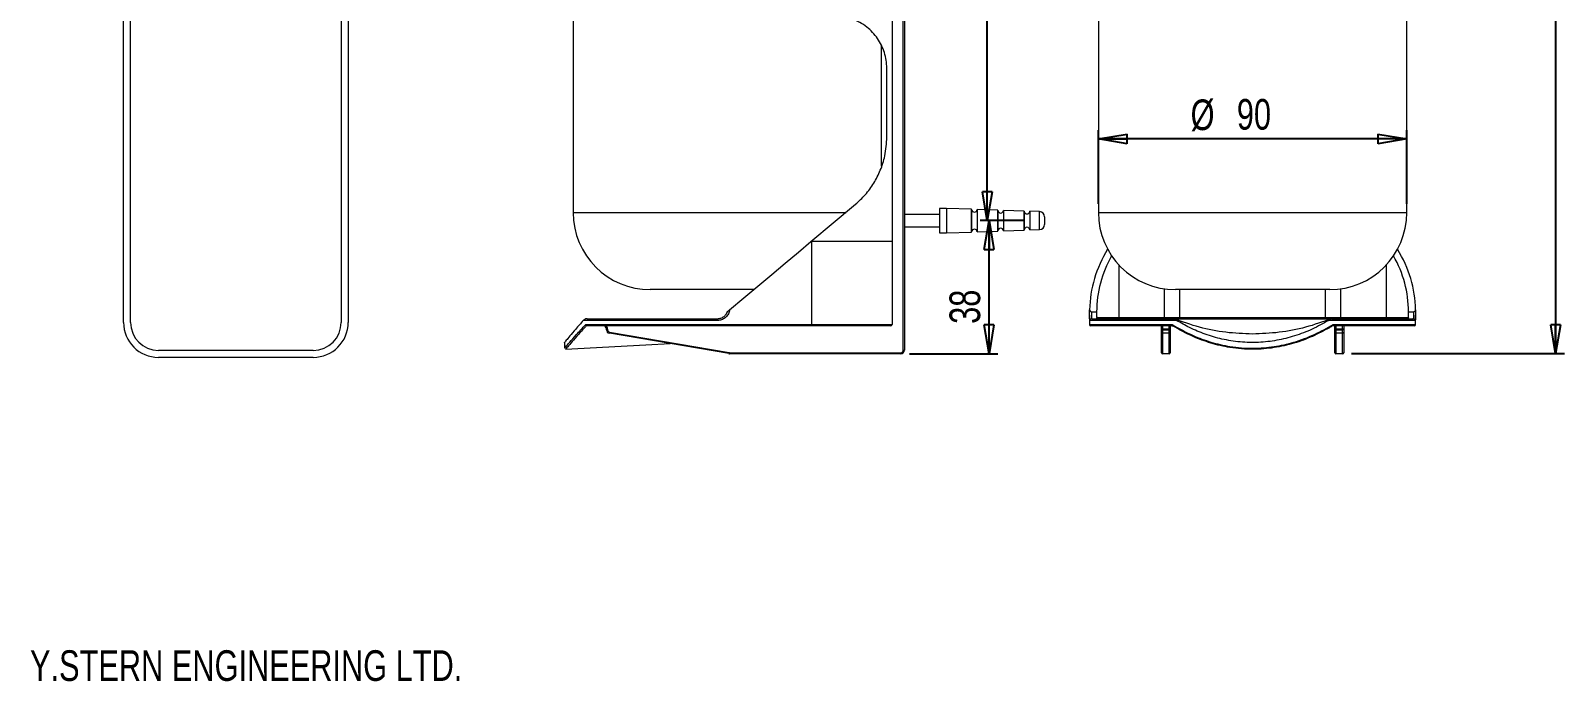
# Model space of a CAD drawing. Header units: millimetres. Extents: x 62 to 974, y 33 to 1436.
# Drawn here: x 98 to 974, y 33 to 404 of the extents above; entities that cross this region are included whole.
import ezdxf

# ---------------------------------------------------------------- set-up
doc = ezdxf.new("R2010")
doc.units = ezdxf.units.MM
doc.header["$LTSCALE"] = 5
doc.layers.add('LEVEL0', color=179, linetype='Continuous')
doc.styles.add('SLDTEXTSTYLE0', font='TXT', dxfattribs={"width": 0.75})
doc.dimstyles.new('SLDDIMSTYLE0', dxfattribs={"dimtxt": 17.5, "dimasz": 16.51, "dimexe": 0, "dimexo": 0.0625, "dimgap": 4.375, "dimtad": 1, "dimdec": 0, "dimlfac": 0.5, "dimrnd": 1e-09, "dimzin": 12, "dimdsep": 46, "dimtxsty": 'SLDTEXTSTYLE0', "dimblk1": 'CLOSED', "dimblk2": 'CLOSED', "dimsah": 1, "dimcen": 0.09, "dimadec": 0, "dimazin": 3, "dimtfac": 1, "dimtdec": 0, "dimtofl": 0, "dimtmove": 0, "dimatfit": 3, "dimldrblk": 'CLOSED', "dimfxl": 0, "dimfrac": 2, "dimtolj": 1, "dimtzin": 12, "dimarcsym": 0})
doc.dimstyles.new('SLDDIMSTYLE1', dxfattribs={"dimtxt": 17.5, "dimasz": 16.51, "dimexe": 0, "dimexo": 0.0625, "dimgap": 4.375, "dimtad": 1, "dimdec": 0, "dimlfac": 0.5, "dimrnd": 1e-09, "dimzin": 12, "dimdsep": 46, "dimtxsty": 'SLDTEXTSTYLE0', "dimblk1": 'CLOSED', "dimblk2": 'CLOSED', "dimsah": 1, "dimcen": 0.09, "dimadec": 0, "dimazin": 3, "dimtfac": 1, "dimtofl": 0, "dimtmove": 0, "dimatfit": 3, "dimldrblk": 'CLOSED', "dimfxl": 0, "dimfrac": 2, "dimtolj": 1, "dimtzin": 12, "dimarcsym": 0})

# ---------------------------------------------------------------- blocks, each defined once
blk = doc.blocks.new('_CLOSED')
at = {"color": 0, "linetype": 'ByBlock', "lineweight": -2}
for p, q in [((-1, 0.166667), (0, 0)), ((-1, 0.166667), (-1, -0.166667)), ((0, 0), (-1, -0.166667)), ((0, 0), (-1, 0))]:
    blk.add_line(p, q, dxfattribs=at)
blk = doc.blocks.new('_D_2')
at = {"layer": 'LEVEL0', "color": 7}
for p, q in [((664.84, 295.95), (640.33, 295.95)), ((645.33, 219.95), (645.33, 295.95)), ((600.01, 219.95), (650.33, 219.95))]:
    blk.add_line(p, q, dxfattribs=at)
at = {"layer": 'LEVEL0', "color": 7, "xscale": 16.51, "yscale": 16.51}
for p, rotation in [((645.33, 295.95, 32.55), 90.0000000000004), ((645.33, 219.95, 32.55), 270.0000000000004)]:
    blk.add_blockref('_CLOSED', p, dxfattribs=dict(at, rotation=rotation))
at = {"layer": 'LEVEL0', "color": 7, "insert": (622.78, 237.01, 32.55), "char_height": 17.5, "attachment_point": 1, "rotation": 90, "style": 'SLDTEXTSTYLE0'}
blk.add_mtext('38', dxfattribs=at)
blk = doc.blocks.new('_D_3')
at = {"layer": 'LEVEL0', "color": 7}
blk.add_line((644.34, 295.95), (644.34, 615.95), dxfattribs=at)
at = {"layer": 'LEVEL0', "color": 7, "xscale": 16.51, "yscale": 16.51}
for p, rotation in [((644.34, 615.95, 32.55), 90.0000000000004), ((644.34, 295.95, 32.55), 270.0000000000004)]:
    blk.add_blockref('_CLOSED', p, dxfattribs=dict(at, rotation=rotation))
at = {"layer": 'LEVEL0', "color": 7, "insert": (621.79, 434.27, 32.55), "char_height": 17.5, "attachment_point": 1, "rotation": 90, "style": 'SLDTEXTSTYLE0'}
blk.add_mtext('160', dxfattribs=at)
blk = doc.blocks.new('_D_4')
at = {"layer": 'LEVEL0', "color": 7}
for p, q in [((707.75, 305.55), (707.75, 347.61)), ((883.75, 342.61), (707.75, 342.61)), ((883.75, 305.55), (883.75, 347.61))]:
    blk.add_line(p, q, dxfattribs=at)
at = {"layer": 'LEVEL0', "color": 7, "xscale": 16.51, "yscale": 16.51, "rotation": 180.0000000000003}
blk.add_blockref('_CLOSED', (707.75, 342.61, -12.2), dxfattribs=at)
at = {"layer": 'LEVEL0', "color": 7, "xscale": 16.51, "yscale": 16.51}
blk.add_blockref('_CLOSED', (883.75, 342.61, -12.2), dxfattribs=at)
at = {"layer": 'LEVEL0', "color": 7, "char_height": 17.5, "attachment_point": 1, "style": 'SLDTEXTSTYLE0'}
for s, insert in [('%%c', (760.38, 365.17)), ('90', (786.77, 365.43))]:
    blk.add_mtext(s, dxfattribs=dict(at, insert=insert))
blk = doc.blocks.new('_D_8')
at = {"layer": 'LEVEL0', "color": 7}
for p, q in [((812.75, 847.55), (973.68, 847.55)), ((968.68, 847.55), (968.68, 219.98)), ((852.15, 219.98), (973.68, 219.98))]:
    blk.add_line(p, q, dxfattribs=at)
at = {"layer": 'LEVEL0', "color": 7, "xscale": 16.51, "yscale": 16.51}
for p, rotation in [((968.68, 847.55, -12.2), 90.0000000000004), ((968.68, 219.98, -12.2), 270.0000000000004)]:
    blk.add_blockref('_CLOSED', p, dxfattribs=dict(at, rotation=rotation))
at = {"layer": 'LEVEL0', "color": 7, "insert": (946.12, 509.2, -12.2), "char_height": 17.5, "attachment_point": 1, "rotation": 90, "style": 'SLDTEXTSTYLE0'}
blk.add_mtext('314', dxfattribs=at)

msp = doc.modelspace()

# ---------------------------------------------------------------- linework, layer by layer
at = {"color": 8, "linetype": 'Continuous', "lineweight": 0}
for p, q in [((596.41, 221.95), (596.41, 689.95)), ((408.01, 300.55), (456.32, 300.55)), ((456.32, 300.55), (563.73, 300.55)), ((674.12, 290.81), (674.12, 301.1)), ((707.75, 300.55), (874.29, 300.55)), ((874.29, 300.55), (883.75, 300.55)), ((543.93, 283.95), (543.68, 283.95)), ((543.93, 283.95), (543.93, 236.55)), ((590.01, 283.95), (543.93, 283.95)), ((719.47, 270.65), (719.47, 240.55)), ((872.02, 270.65), (872.02, 240.55)), ((745.5, 240.55), (745.5, 257)), ((754.07, 256.55), (754.07, 240.55)), ((837.42, 240.55), (837.42, 256.55)), ((845.99, 257), (845.99, 240.55)), ((490.29, 238.95), (413.74, 238.95)), ((415.14, 236.55), (543.93, 236.55)), ((543.93, 236.55), (590.01, 236.55)), ((702.75, 236.55), (749.83, 236.55)), ((752.38, 238.95), (702.92, 238.95)), ((706.75, 240.55), (719.47, 240.55)), ((719.47, 240.55), (745.5, 240.55)), ((745.5, 240.55), (754.07, 240.55)), ((840.57, 239.88), (750.93, 239.88)), ((754.07, 240.55), (754.07, 239.95)), ((754.07, 240.55), (837.42, 240.55)), ((837.42, 240.55), (845.99, 240.55)), ((837.42, 240.55), (837.42, 239.95)), ((888.57, 238.95), (839.12, 238.95)), ((841.67, 236.55), (888.75, 236.55)), ((845.99, 240.55), (872.02, 240.55)), ((872.02, 240.55), (884.75, 240.55)), ((427.61, 233.95), (427.01, 233.95)), ((427.61, 233.64), (427.01, 233.64)), ((427.61, 233.95), (427.61, 233.64)), ((428.77, 232.26), (496.94, 220.57)), ((744.35, 233.95), (743.75, 233.95)), ((744.35, 233.64), (743.75, 233.64)), ((744.35, 235.95), (744.35, 233.95)), ((748.15, 233.95), (744.35, 233.95)), ((744.35, 233.95), (744.35, 233.64)), ((744.35, 233.64), (744.35, 231.67)), ((744.35, 233.64), (748.15, 233.64)), ((748.15, 231.67), (744.35, 231.67)), ((744.35, 231.67), (744.35, 219.98)), ((748.15, 233.95), (748.15, 235.95)), ((748.75, 233.95), (748.15, 233.95)), ((748.15, 233.64), (748.15, 233.95)), ((748.15, 231.67), (748.15, 233.64)), ((748.75, 233.64), (748.15, 233.64)), ((748.15, 219.98), (748.15, 231.67)), ((842.75, 233.95), (843.35, 233.95)), ((842.75, 233.64), (843.35, 233.64)), ((843.35, 235.95), (843.35, 233.95)), ((847.15, 233.95), (843.35, 233.95)), ((843.35, 233.95), (843.35, 233.64)), ((843.35, 233.64), (843.35, 231.67)), ((843.35, 233.64), (847.15, 233.64)), ((847.15, 231.67), (843.35, 231.67)), ((843.35, 231.67), (843.35, 219.98)), ((847.15, 233.95), (847.15, 235.95)), ((847.75, 233.95), (847.15, 233.95)), ((847.15, 233.64), (847.15, 233.95)), ((847.15, 231.67), (847.15, 233.64)), ((847.75, 233.64), (847.15, 233.64)), ((847.15, 219.98), (847.15, 231.67)), ((497.18, 220.55), (595.01, 220.55)), ((497.18, 220.55), (497.18, 219.95)), ((595.01, 220.55), (595.01, 219.95)), ((596.41, 221.95), (597.01, 221.95)), ((744.35, 219.98), (748.15, 219.98)), ((744.35, 219.98), (744.35, 219.95)), ((748.15, 219.95), (748.15, 219.98)), ((843.35, 219.98), (847.15, 219.98)), ((843.35, 219.98), (843.35, 219.95)), ((847.15, 219.95), (847.15, 219.98))]:
    msp.add_line(p, q, dxfattribs=at)
at = {"color": 7, "linetype": 'Continuous', "lineweight": 15}
for p, q in [((597.01, 689.95), (597.01, 221.95)), ((408.01, 640.55), (408.01, 300.55)), ((590.01, 412.95), (590.01, 283.95)), ((707.75, 412.95), (707.75, 300.55)), ((883.75, 300.55), (883.75, 412.95)), ((584.01, 327.02), (584.01, 396)), ((587.01, 343.63), (587.01, 382.95)), ((543.68, 283.95), (569.15, 305.32)), ((617.01, 299.45), (597.01, 299.45)), ((621.01, 302.95), (617.01, 302.95)), ((617.01, 302.95), (617.01, 288.95)), ((635.41, 302.45), (621.01, 302.95)), ((621.01, 302.95), (621.01, 288.95)), ((635.41, 289.46), (635.41, 302.45)), ((635.41, 302.39), (635.41, 289.51)), ((650.41, 301.93), (638.61, 302.34)), ((638.61, 302.34), (638.61, 295.95)), ((650.41, 289.98), (650.41, 301.93)), ((650.41, 301.87), (650.41, 290.04)), ((665.41, 301.4), (653.61, 301.81)), ((653.61, 301.81), (653.61, 295.95)), ((665.41, 290.5), (665.41, 301.4)), ((665.41, 301.35), (665.41, 290.56)), ((674.12, 301.1), (668.61, 301.29)), ((668.61, 301.29), (668.61, 295.95)), ((677.01, 298.1), (677.01, 293.81)), ((597.01, 292.45), (617.01, 292.45)), ((617.01, 288.95), (621.01, 288.95)), ((621.01, 288.95), (635.41, 289.46)), ((638.61, 295.95), (638.61, 289.57)), ((638.61, 289.57), (650.41, 289.98)), ((653.61, 295.95), (653.61, 290.09)), ((653.61, 290.09), (665.41, 290.5)), ((668.61, 295.95), (668.61, 290.62)), ((668.61, 290.62), (674.12, 290.81)), ((590.01, 283.95), (590.01, 236.55)), ((476.17, 256.55), (452.01, 256.55)), ((511.03, 256.55), (476.17, 256.55)), ((835.02, 256.55), (751.75, 256.55)), ((839.75, 256.55), (835.02, 256.55)), ((415.93, 239.95), (490.35, 239.95)), ((702.75, 241.94), (702.75, 236.55)), ((703.75, 243.95), (706.75, 243.95)), ((703.92, 239.95), (750.46, 239.95)), ((750.55, 239.95), (750.93, 239.88)), ((750.64, 239.95), (840.7, 239.95)), ((840.94, 239.95), (840.57, 239.88)), ((841.03, 239.95), (887.57, 239.95)), ((884.75, 243.95), (887.74, 243.95)), ((888.75, 236.55), (888.75, 241.93)), ((543.62, 235.95), (415.75, 235.95)), ((427.01, 233.64), (427.01, 233.95)), ((496.84, 219.98), (428.67, 231.67)), ((588.85, 235.95), (543.62, 235.95)), ((749.68, 235.95), (703.35, 235.95)), ((743.75, 233.95), (743.75, 235.35)), ((743.75, 233.64), (743.75, 233.95)), ((743.75, 232.26), (743.75, 233.64)), ((743.75, 220.57), (743.75, 232.26)), ((748.75, 235.95), (748.75, 233.95)), ((748.75, 233.95), (748.75, 233.64)), ((748.75, 233.64), (748.75, 232.26)), ((748.75, 232.26), (748.75, 220.57)), ((888.15, 235.95), (841.54, 235.95)), ((842.75, 233.95), (842.75, 235.35)), ((842.75, 233.64), (842.75, 233.95)), ((842.75, 232.26), (842.75, 233.64)), ((842.75, 220.57), (842.75, 232.26)), ((847.75, 235.95), (847.75, 233.95)), ((847.75, 233.95), (847.75, 233.64)), ((847.75, 233.64), (847.75, 232.26)), ((847.75, 232.26), (847.75, 220.57)), ((403.01, 226.5), (403.01, 223.09)), ((595.01, 219.95), (497.18, 219.95)), ((743.75, 220.55), (743.75, 220.57)), ((748.15, 219.95), (744.35, 219.95)), ((748.75, 220.57), (748.75, 220.55)), ((842.75, 220.55), (842.75, 220.57)), ((847.15, 219.95), (843.35, 219.95)), ((847.75, 220.57), (847.75, 220.55))]:
    msp.add_line(p, q, dxfattribs=at)
at = {"color": 7, "linetype": 'Continuous', "lineweight": 15, "flags": 128}
for points in [[(497.31, 245.04), (505.42, 251.85), (513.46, 258.59), (521.36, 265.22), (529.07, 271.69), (536.53, 277.95), (543.68, 283.95)], [(403.66, 222.48), (449.54, 224.96), (463.41, 225.71)]]:
    msp.add_lwpolyline(points, dxfattribs=at)
at = {"color": 8, "linetype": 'Continuous', "lineweight": 0, "flags": 128}
for points in [[(543.62, 235.95), (543.68, 235.96), (543.74, 236), (543.79, 236.05), (543.84, 236.13), (543.88, 236.22), (543.91, 236.32), (543.92, 236.44), (543.93, 236.55)], [(428.77, 232.26), (428.76, 232.14), (428.74, 232.03), (428.72, 231.93), (428.7, 231.84), (428.69, 231.77), (428.68, 231.71), (428.68, 231.68), (428.67, 231.67)], [(496.94, 220.57), (496.93, 220.46), (496.91, 220.35), (496.89, 220.24), (496.87, 220.16), (496.86, 220.08), (496.85, 220.03), (496.85, 219.99), (496.84, 219.98)]]:
    msp.add_lwpolyline(points, dxfattribs=at)
at = {"color": 7, "linetype": 'Continuous', "lineweight": 15}
for centre, radius, start, end in [((452.01, 300.55), 44, 180, 270), ((637.01, 302.39), 1.6, 182, 358), ((652.01, 301.87), 1.6, 182, 358), ((667.01, 301.35), 1.6, 182, 358), ((674.01, 298.1), 3, 0, 88), ((751.75, 300.55), 44, 180, 270), ((839.75, 300.55), 44, 270, 0), ((637.01, 289.51), 1.6, 2, 178), ((652.01, 290.04), 1.6, 2, 178), ((667.01, 290.56), 1.6, 2, 178), ((674.01, 293.81), 3, 272, 0), ((703.35, 236.55), 0.6, 180, 270), ((888.15, 236.55), 0.6, 270, 0), ((425.01, 233.95), 2, 0, 90), ((429.01, 233.64), 2, 180, 260.27242), ((743.15, 235.35), 0.6, 0, 90), ((842.15, 235.35), 0.6, 0, 90), ((497.18, 221.95), 2, 260.27242, 270), ((595.01, 221.95), 2, 270, 0), ((744.35, 220.55), 0.6, 180, 270), ((748.15, 220.55), 0.6, 270, 0), ((843.35, 220.55), 0.6, 180, 270), ((847.15, 220.55), 0.6, 270, 0)]:
    msp.add_arc(centre, radius, start, end, dxfattribs=at)
at = {"color": 8, "linetype": 'Continuous', "lineweight": 0}
for centre, radius, start, end in [((494.4, 239.2), 4.12, 169.49686, 183.46656), ((703.92, 238.95), 0.999, 90.05447, 180.05363), ((720.03, 240.51), 0.562, 175.93579, 265.26106), ((746.06, 240.51), 0.562, 175.93617, 265.26109), ((845.43, 240.51), 0.562, 274.73891, 4.06383), ((871.46, 240.51), 0.562, 274.73894, 4.06421), ((887.57, 238.95), 0.999, 359.94637, 89.94553), ((425.01, 233.95), 2.6, 0, 50.28486), ((429.01, 233.64), 1.4, 180, 260.27242), ((744.34, 232.26), 0.596, 180.41489, 270.41278), ((748.15, 232.26), 0.596, 269.58722, 359.58511), ((749.71, 235.19), 0.779, 58.97986, 89.22882), ((843.34, 232.26), 0.596, 180.41489, 270.41278), ((847.15, 232.26), 0.596, 269.58722, 359.58511), ((497.18, 221.95), 1.4, 260.27242, 270), ((595.01, 221.95), 1.4, 270, 0), ((744.34, 220.58), 0.596, 180.41489, 270.41278), ((748.15, 220.58), 0.596, 269.58722, 359.58511), ((843.34, 220.58), 0.596, 180.41489, 270.41278), ((847.15, 220.58), 0.596, 269.58722, 359.58511)]:
    msp.add_arc(centre, radius, start, end, dxfattribs=at)
at = {"color": 7, "linetype": 'Continuous', "lineweight": 15}
for centre, major_axis, ratio, start_param, end_param in [((795.75, 243.95), (93, 0), 0.8391, 2.666708, 3.12764), ((795.75, 243.95), (89, 0), 0.8391, 2.699546, 3.141593), ((795.75, 243.95), (89, 0), 0.8391, 0, 0.442047), ((795.75, 243.95), (93, 0), 0.8391, 0.013952, 0.474885), ((588.85, 236.55), (-1.16, 0), 0.515257, 1.570796, 3.141593)]:
    msp.add_ellipse(centre, major_axis=major_axis, ratio=ratio, start_param=start_param, end_param=end_param, dxfattribs=at)
for points, knots in [([(587.01, 382.95), (586.94, 384.48), (586.8, 387.55), (585.73, 392), (584.06, 396.18), (581.79, 400.07), (578.96, 403.56), (575.54, 406.7), (571.59, 409.32), (567.05, 411.36), (562.16, 412.7), (558.73, 412.87), (557.01, 412.95)], [0, 0, 0, 0, 0.0909008, 0.181823, 0.2724849, 0.3631848, 0.4584921, 0.5538407, 0.6605209, 0.7672409, 0.8836113, 1, 1, 1, 1]), ([(569.15, 305.32), (571.06, 307.08), (574.93, 310.62), (579.71, 317.2), (583.52, 324.67), (586.38, 333.51), (586.79, 340.03), (587.01, 343.63)], [0, 0, 0, 0, 0.187581, 0.380073, 0.567841, 0.762197, 1, 1, 1, 1]), ([(403.03, 223.09), (403.02, 223.09), (402.89, 222.93), (403.63, 223.79), (405.89, 226.36), (409.7, 230.67), (413.31, 234.58), (415.14, 236.55)], [0, 0, 0, 0, 0.0093, 0.240664, 0.480368, 0.73674, 1, 1, 1, 1]), ([(413.74, 238.95), (412.27, 237.26), (409.29, 233.83), (406.04, 229.97), (403.92, 227.44), (402.96, 226.28), (403.1, 226.45), (403.14, 226.5)], [0, 0, 0, 0, 0.238519, 0.4816004, 0.7014223, 0.927342, 1, 1, 1, 1]), ([(413.74, 238.95), (413.99, 239.19), (414.33, 239.51), (414.88, 239.74), (415.03, 239.8)], [0, 0, 0, 0, 0.722127, 1, 1, 1, 1]), ([(415.93, 239.95), (415.93, 239.95), (415.62, 239.95), (415.33, 239.88), (415.03, 239.8)], [0, 0, 0, 0, 0.009115, 1, 1, 1, 1]), ([(415.6, 235.97), (415.54, 236), (415.43, 236.04), (415.28, 236.18), (415.18, 236.36), (415.15, 236.49), (415.14, 236.55), (415.14, 236.55)], [0, 0, 0, 0, 0.24984, 0.499474, 0.753982, 0.987276, 1, 1, 1, 1]), ([(490.35, 239.95), (491.03, 240.02), (492.37, 240.15), (494.16, 241.18), (495.4, 242.52), (495.84, 243.55), (496.01, 243.95)], [0, 0, 0, 0, 0.273554, 0.547029, 0.820294, 1, 1, 1, 1]), ([(496.01, 243.95), (496.02, 243.96), (496.03, 243.97), (496.14, 244.06), (496.39, 244.27), (496.79, 244.61), (497.13, 244.9), (497.31, 245.04)], [0, 0, 0, 0, 0.086856, 0.196137, 0.372015, 0.679346, 1, 1, 1, 1]), ([(702.77, 239.93), (702.77, 239.95), (702.75, 240.25), (702.75, 241.5), (702.75, 243.28), (702.76, 244.55), (702.76, 245.04)], [0, 0, 0, 0, 0.025989, 0.396202, 0.765127, 1, 1, 1, 1]), ([(702.76, 245.04), (702.78, 244.87), (702.82, 244.58), (703.07, 244.25), (703.32, 244.06), (703.53, 243.97), (703.68, 243.96), (703.75, 243.95)], [0, 0, 0, 0, 0.369247, 0.647811, 0.789746, 0.902273, 1, 1, 1, 1]), ([(706.75, 243.95), (706.75, 243.34), (706.75, 242.12), (706.77, 241.06), (706.79, 240.65), (706.8, 240.55)], [0, 0, 0, 0, 0.432105, 0.864216, 1, 1, 1, 1]), ([(707.53, 239.95), (707.53, 239.95), (707.33, 239.95), (706.97, 240.05), (706.85, 240.41), (706.8, 240.55)], [0, 0, 0, 0, 0.007825, 0.600867, 1, 1, 1, 1]), ([(750.46, 239.95), (750.46, 239.95), (750.64, 239.95), (750.82, 239.88), (750.99, 239.8)], [0, 0, 0, 0, 0.009115, 1, 1, 1, 1]), ([(795.75, 231.2), (790.65, 231.39), (780.44, 231.78), (765.34, 234.71), (755.73, 238.16), (750.93, 239.88)], [0, 0, 0, 0, 0.333333, 0.666667, 1, 1, 1, 1]), ([(750.99, 239.8), (751.18, 239.69), (751.56, 239.45), (752.1, 239.12), (752.38, 238.95)], [0, 0, 0, 0, 0.477812, 1, 1, 1, 1]), ([(839.12, 238.95), (836.07, 237.24), (829.97, 233.82), (820, 229.96), (809.68, 227.38), (799.19, 226.17), (788.59, 226.45), (778.31, 228.09), (768.66, 230.97), (759.99, 234.62), (754.82, 237.56), (752.38, 238.95)], [0, 0, 0, 0, 0.1204656, 0.2408025, 0.3522719, 0.4636638, 0.5753628, 0.6871087, 0.7949382, 0.9028574, 1, 1, 1, 1]), ([(840.57, 239.88), (835.76, 238.16), (826.15, 234.71), (811.05, 231.78), (800.85, 231.39), (795.75, 231.2)], [0, 0, 0, 0, 0.333333, 0.666667, 1, 1, 1, 1]), ([(839.12, 238.95), (839.5, 239.19), (840.03, 239.51), (840.4, 239.74), (840.51, 239.8)], [0, 0, 0, 0, 0.722127, 1, 1, 1, 1]), ([(841.03, 239.95), (841.03, 239.95), (840.85, 239.95), (840.68, 239.88), (840.51, 239.8)], [0, 0, 0, 0, 0.009115, 1, 1, 1, 1]), ([(841.57, 235.97), (841.6, 236), (841.65, 236.04), (841.69, 236.18), (841.7, 236.36), (841.68, 236.49), (841.67, 236.55), (841.67, 236.55)], [0, 0, 0, 0, 0.24984, 0.499474, 0.753982, 0.987276, 1, 1, 1, 1]), ([(884.7, 240.55), (884.65, 240.41), (884.53, 240.05), (884.17, 239.95), (883.97, 239.95), (883.97, 239.95)], [0, 0, 0, 0, 0.399133, 0.992175, 1, 1, 1, 1]), ([(884.7, 240.55), (884.71, 240.77), (884.74, 241.33), (884.75, 242.53), (884.75, 243.55), (884.75, 243.95)], [0, 0, 0, 0, 0.286085, 0.717342, 1, 1, 1, 1]), ([(887.74, 243.95), (887.8, 243.96), (887.94, 243.97), (888.17, 244.06), (888.45, 244.27), (888.69, 244.61), (888.72, 244.9), (888.74, 245.04)], [0, 0, 0, 0, 0.086856, 0.196137, 0.372015, 0.679346, 1, 1, 1, 1]), ([(888.74, 245.04), (888.74, 244.83), (888.74, 243.84), (888.75, 242.21), (888.76, 240.84), (888.74, 240.46), (888.74, 240.45)], [0, 0, 0, 0, 0.119767, 0.552582, 0.986285, 1, 1, 1, 1]), ([(415.58, 235.95), (415.58, 235.95), (415.19, 235.56), (413.31, 233.41), (409.9, 229.71), (406.47, 225.75), (404.27, 223.22), (403.52, 222.33), (403.65, 222.49), (403.66, 222.49)], [0, 0, 0, 0, 0.000003, 0.049377, 0.281244, 0.517734, 0.750197, 0.990615, 1, 1, 1, 1]), ([(415.75, 235.95), (415.72, 235.95), (415.66, 235.96), (415.62, 235.97), (415.6, 235.97)], [0, 0, 0, 0, 0.667078, 1, 1, 1, 1]), ([(749.68, 235.95), (749.72, 235.95), (749.8, 235.95), (749.9, 235.93), (749.97, 235.91), (749.98, 235.91)], [0, 0, 0, 0, 0.316215, 0.884532, 1, 1, 1, 1]), ([(749.98, 235.91), (750.01, 235.9), (750.06, 235.88), (750.11, 235.86), (750.14, 235.84), (750.15, 235.84), (750.16, 235.83), (750.16, 235.83), (750.14, 235.84), (750.11, 235.86), (750.1, 235.87)], [0, 0, 0, 0, 0.170348, 0.286093, 0.353321, 0.408445, 0.48016, 0.597406, 0.813466, 1, 1, 1, 1]), ([(841.54, 235.95), (841.54, 235.95), (840.93, 235.56), (837.15, 233.39), (830.08, 229.7), (819.46, 225.73), (808.08, 223.16), (797.92, 222.32), (789.46, 222.63), (781.28, 223.61), (771.89, 225.82), (760.75, 229.89), (753.93, 233.72), (750.11, 235.86)], [0, 0, 0, 0, 0.000001, 0.024737, 0.14212, 0.259374, 0.377864, 0.496257, 0.563668, 0.631084, 0.743963, 0.856957, 1, 1, 1, 1]), ([(841.57, 235.97), (841.56, 235.97), (841.55, 235.96), (841.54, 235.95), (841.54, 235.95)], [0, 0, 0, 0, 0.9972115, 1, 1, 1, 1])]:
    msp.add_open_spline(points, degree=3, knots=knots, dxfattribs=at)
at = {"color": 8, "linetype": 'Continuous', "lineweight": 0}
for points, knots in [([(497.31, 245.04), (497.27, 244.83), (497.11, 243.84), (496.39, 242.15), (494.79, 240.38), (492.67, 239.18), (491.09, 239.03), (490.29, 238.95)], [0, 0, 0, 0, 0.0644521, 0.2973688, 0.5307638, 0.765129, 1, 1, 1, 1]), ([(702.92, 238.95), (702.89, 238.98), (702.82, 239.04), (702.79, 239.6), (702.77, 239.93)], [0, 0, 0, 0, 0.407307, 1, 1, 1, 1]), ([(703.75, 243.95), (703.75, 243.94), (703.75, 243.3), (703.74, 242.09), (703.76, 240.75), (703.82, 240.05), (703.89, 239.98), (703.92, 239.95)], [0, 0, 0, 0, 0.004326, 0.278096, 0.551859, 0.82538, 1, 1, 1, 1]), ([(749.72, 235.97), (749.7, 236), (749.67, 236.04), (749.68, 236.19), (749.73, 236.36), (749.79, 236.48), (749.83, 236.55), (749.83, 236.55), (749.83, 236.55)], [0, 0, 0, 0, 0.234224, 0.479673, 0.740816, 0.97757, 0.991705, 1, 1, 1, 1]), ([(749.83, 236.55), (749.83, 236.55), (749.84, 236.47), (749.86, 236.32), (749.92, 236.12), (750.01, 235.95), (750.08, 235.89), (750.11, 235.86)], [0, 0, 0, 0, 0.008281, 0.259256, 0.520496, 0.765839, 1, 1, 1, 1]), ([(749.83, 236.55), (753.74, 234.36), (760.65, 230.49), (771.9, 226.4), (781.29, 224.2), (789.47, 223.23), (797.92, 222.92), (808.08, 223.75), (819.87, 226.41), (831.27, 230.71), (838.2, 234.6), (841.67, 236.55)], [0, 0, 0, 0, 0.146117, 0.258471, 0.370711, 0.437724, 0.504732, 0.622428, 0.74022, 0.87001, 1, 1, 1, 1]), ([(840.51, 239.8), (840.51, 239.8), (840.51, 239.81), (840.52, 239.82), (840.54, 239.85), (840.56, 239.87), (840.57, 239.88)], [0, 0, 0, 0, 0.018029, 0.116817, 0.511971, 1, 1, 1, 1]), ([(887.57, 239.95), (887.62, 240.02), (887.7, 240.15), (887.75, 241.18), (887.75, 242.52), (887.74, 243.55), (887.74, 243.95)], [0, 0, 0, 0, 0.273554, 0.547029, 0.820294, 1, 1, 1, 1]), ([(888.74, 240.45), (888.73, 240.02), (888.7, 239.15), (888.62, 239.02), (888.57, 238.95)], [0, 0, 0, 0, 0.491462, 1, 1, 1, 1]), ([(415.6, 235.97), (415.59, 235.97), (415.59, 235.96), (415.58, 235.95), (415.58, 235.95)], [0, 0, 0, 0, 0.9972115, 1, 1, 1, 1]), ([(744.35, 235.95), (744.35, 235.95), (744.33, 235.95), (744.21, 235.94), (744.02, 235.82), (743.8, 235.55), (743.76, 235.41), (743.75, 235.35)], [0, 0, 0, 0, 0.005437, 0.081762, 0.465737, 0.809407, 1, 1, 1, 1]), ([(749.68, 235.95), (749.7, 235.95), (749.72, 235.95), (749.73, 235.96), (749.72, 235.97), (749.72, 235.97)], [0, 0, 0, 0, 0.420078, 0.7206503, 1, 1, 1, 1]), ([(842.75, 235.35), (842.76, 235.41), (842.8, 235.55), (843.02, 235.82), (843.21, 235.94), (843.33, 235.95), (843.35, 235.95), (843.35, 235.95)], [0, 0, 0, 0, 0.190593, 0.534263, 0.918238, 0.994563, 1, 1, 1, 1])]:
    msp.add_open_spline(points, degree=3, knots=knots, dxfattribs=at)
at = {"layer": 'LEVEL0', "color": 7, "lineweight": 15}
for p, q in [((275.63, 878.75), (275.63, 237.87)), ((279.63, 878.75), (279.63, 237.87)), ((151.37, 237.87), (151.37, 540.96)), ((155.37, 237.87), (155.37, 540.96)), ((259.63, 221.87), (171.37, 221.87)), ((259.63, 217.87), (171.37, 217.87))]:
    msp.add_line(p, q, dxfattribs=at)
for centre, radius, start, end in [((171.37, 237.87), 20, 180, 270), ((171.37, 237.87), 16, 180, 270), ((259.63, 237.87), 20, 270, 0), ((259.63, 237.87), 16, 270, 0)]:
    msp.add_arc(centre, radius, start, end, dxfattribs=at)

# ---------------------------------------------------------------- texts
at = {"layer": 'LEVEL0', "color": 7, "insert": (344.73, 50.58), "char_height": 17.5, "attachment_point": 3, "style": 'SLDTEXTSTYLE0'}
msp.add_mtext('Y.STERN ENGINEERING LTD.', dxfattribs=at)

# ---------------------------------------------------------------- dimensions: what is measured, and where the dimension line sits
at = {"layer": 'LEVEL0', "color": 7}
for base, p1, p2, dimstyle, picture, middle in [((968.68, 219.98), (807.75, 847.55), (847.15, 219.98), 'SLDDIMSTYLE0', '_D_8', (968.68, 535.7)), ((644.34, 615.95), (664.01, 295.95), (664.01, 615.95), 'SLDDIMSTYLE1', '_D_3', (644.34, 460.78)), ((645.33, 295.95), (595.01, 219.95), (664.01, 295.95), 'SLDDIMSTYLE0', '_D_2', (645.33, 257.05))]:
    dim = msp.add_linear_dim(base=base, p1=p1, p2=p2, angle=90, dimstyle=dimstyle, dxfattribs=at)
    dim.commit()
    dim.dimension.update_dxf_attribs({"geometry": picture, "text_midpoint": middle, "dimtype": 160})
dim = msp.add_linear_dim(base=(707.75, 342.61), p1=(883.75, 300.55), p2=(707.75, 300.55), text='%%c90', dimstyle='SLDDIMSTYLE0', dxfattribs=at)
dim.commit()
dim.dimension.update_dxf_attribs({"geometry": '_D_4', "text_midpoint": (786.5, 342.61), "dimtype": 160})

doc.saveas('drawing.dxf')
